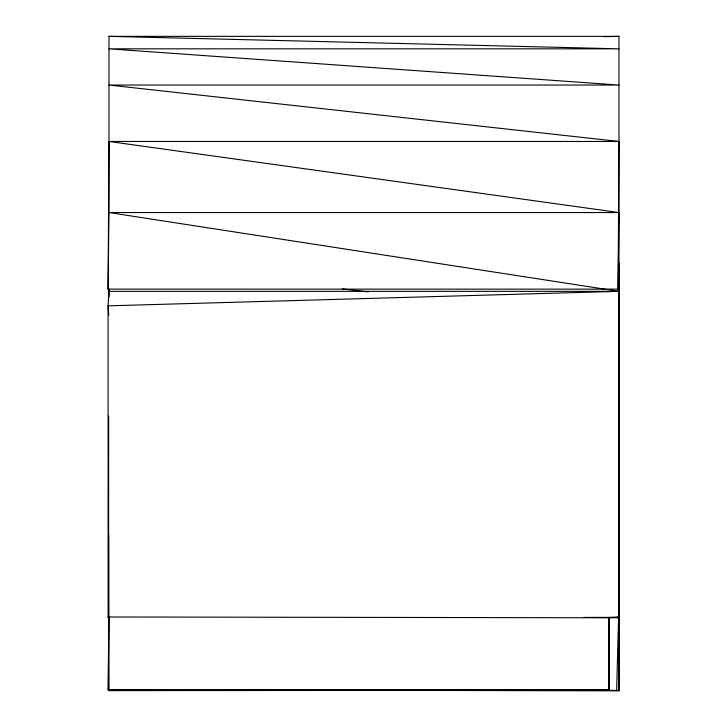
<?xml version="1.0" encoding="UTF-8"?>
<svg xmlns="http://www.w3.org/2000/svg" width="727" height="727" viewBox="0 0 727 727"><rect width="100%" height="100%" fill="white"/><g stroke="black" fill="none" stroke-linecap="round" stroke-linejoin="round"><path stroke-width="1.09" d="M239.192 690.286L618.95 690.65L618.95 617.796L618.086 616.978L608.972 617.387L608.908 689.941L108.487 690.341L108.686 416.153M618.968 262.974L618.95 690.65L286.665 690.286L616.65 690.396L618.55 617.796L618.968 370.843M108.686 535.017L108.995 690.65M108.487 690.341L108.032 689.523L108.977 619.204L108.087 616.978L108.087 305.84L108.977 291.345L108.087 289.119L108.977 212.548L108.977 36.35L618.968 48.827L108.977 48.827L618.968 85.05L108.977 85.05L618.968 141.465L618.086 289.119L618.968 291.345L618.55 690.65L618.822 679.009M618.822 685.861L618.95 617.796L108.087 616.978L108.977 619.204M108.977 141.465L108.087 289.119L604.9 289.146L618.086 289.119L618.968 212.548L108.977 141.465L618.968 141.465M608.817 623.057L608.972 617.387L584.008 617.405M618.968 212.548L108.977 212.548L618.968 291.345L108.087 305.84L108.705 315.445M604.237 36.713L618.968 36.35L618.968 619.204L618.086 616.978L618.968 619.204M108.587 690.65L609.008 690.241L608.972 617.387M108.977 36.35L618.968 36.35M108.977 291.345L618.968 291.345M108.032 689.523L608.908 689.941M342.535 288.964L368.489 291.854M108.977 289.082L108.977 296.807"/></g></svg>
